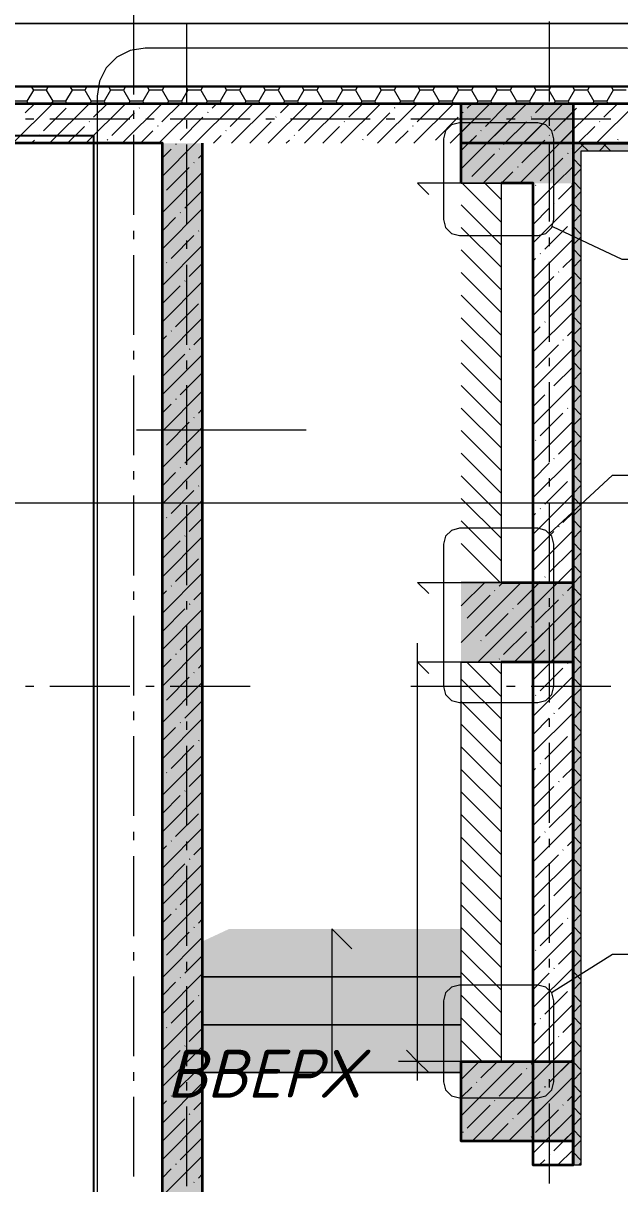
# Model space of a CAD drawing. Header units: millimetres. Extents: x -81576 to 1046824, y -248937 to 691537.
# Drawn here: x 120095 to 123829, y 675675 to 682943 of the extents above; entities that cross this region are included whole.
import ezdxf

# ---------------------------------------------------------------- set-up
doc = ezdxf.new("R2010")
doc.units = ezdxf.units.MM
doc.layers.add('PDF _Геометрия', color=7, linetype='Continuous', true_color=0x1d1d1d)
doc.layers.add('PDF _Сплошная заливка', color=7, linetype='Continuous', true_color=0xffffff)
doc.layers.add('PDF _Текст', color=7, linetype='Continuous')
doc.styles.add('PDF ISOCPEUR Italic', font='isocpeui.ttf')

msp = doc.modelspace()

# ---------------------------------------------------------------- hatches: boundary and pattern name
at = {"layer": 'PDF _Сплошная заливка', "true_color": 0x636466, "transparency": 33554559}
for points in [[(122836, 681941.1), (123536, 681941.1), (123536, 682441.1), (122836, 682441.1)], [(121216, 674741.1), (121216, 682191.1), (120966, 682191.1), (120966, 674741.1)], [(123586, 675791.1), (123586, 682191.1), (123536, 682191.1), (123536, 675791.1)], [(128436, 682141.1), (128436, 682191.1), (123586, 682191.1), (123586, 682141.1)], [(123536, 678941.1), (123536, 679441.1), (122836, 679441.1), (122836, 678941.1)], [(121216, 676971.1), (122836, 676971.1), (122836, 677271.1), (121382.2, 677270.2), (121216, 677192.7)], [(121216, 676671.1), (122836, 676671.1), (122836, 676971.1), (121216, 676971.1)], [(121216, 676371.1), (122836, 676371.1), (122836, 676671.1), (121216, 676671.1)], [(123536, 675941.1), (123536, 676441.1), (122836, 676441.1), (122836, 675941.1)]]:
    msp.add_hatch(color=251, dxfattribs=at).paths.add_polyline_path(points)

# ---------------------------------------------------------------- linework, layer by layer
msp.add_lwpolyline([(120536, 652191.1), (113350.8, 652191.1), (113350.8, 682240), (120536, 682240)], close=True)
at = {"layer": 'PDF _Геометрия', "color": 7, "lineweight": 9}
for points in [[(120786, 682996.6), (120786, 682496.6)], [(121116, 682935.7), (121116, 682435.7)], [(123386, 682953.7), (123386, 682453.7)], [(132485.7, 682443.1), (117089.4, 682443.1)], [(132485.7, 682441.1), (117089.4, 682441.1)], [(120786, 682396.6), (120786, 682343.7)], [(120161.6, 682341.1), (120108.6, 682341.1)], [(120761.6, 682341.1), (120261.6, 682341.1)], [(120914.5, 682341.1), (120861.6, 682341.1)], [(121514.5, 682341.1), (121014.5, 682341.1)], [(121116, 682335.7), (121116, 682282.8)], [(121667.4, 682341.1), (121614.5, 682341.1)], [(122267.4, 682341.1), (121767.4, 682341.1)], [(122420.3, 682341.1), (122367.4, 682341.1)], [(123020.3, 682341.1), (122520.3, 682341.1)], [(123173.2, 682341.1), (123120.3, 682341.1)], [(123773.2, 682341.1), (123273.2, 682341.1)], [(123386, 682353.7), (123386, 682300.7)], [(120786, 682243.7), (120786, 681743.7)], [(121116, 682182.8), (121116, 681682.8)], [(123386, 682200.7), (123386, 681700.7)], [(123086, 681941.1), (122836, 681941.1), (122563, 681941.1), (122633, 681871.1)], [(120786, 681643.7), (120786, 681590.8)], [(123386, 681600.7), (123386, 681547.8)], [(121116, 681582.8), (121116, 681529.8)], [(120786, 681490.8), (120786, 680990.8)], [(123386, 681447.8), (123386, 680947.8)], [(121116, 681429.8), (121116, 680929.8)], [(120786, 680890.8), (120786, 680837.9)], [(121116, 680829.8), (121116, 680776.9)], [(123386, 680847.8), (123386, 680794.9)], [(120786, 680737.9), (120786, 680237.9)], [(121116, 680676.9), (121116, 680176.9)], [(123386, 680694.9), (123386, 680194.9)], [(121867, 680393.6), (120804, 680393.6)], [(120786, 680137.9), (120786, 680084.9)], [(121116, 680076.9), (121116, 680024)], [(123386, 680094.9), (123386, 680042)], [(120786, 679984.9), (120786, 679484.9)], [(121116, 679924), (121116, 679424)], [(123386, 679942), (123386, 679442)], [(122633, 679371.1), (122563, 679441.1), (122836, 679441.1), (123086, 679441.1)], [(120786, 679384.9), (120786, 679332)], [(123386, 679342), (123386, 679289.1)], [(121116, 679324), (121116, 679271.1)], [(120786, 679232), (120786, 678732)], [(123386, 679189.1), (123386, 678689.1)], [(121116, 679171.1), (121116, 678671.1)], [(122563, 676321.1), (122563, 679061.1)], [(123086, 678941.1), (122836, 678941.1), (122563, 678941.1), (122633, 678871.1)], [(120108.6, 678790.8), (120161.6, 678790.8)], [(120261.6, 678790.8), (120761.6, 678790.8)], [(120861.6, 678790.8), (120914.5, 678790.8)], [(121014.5, 678790.8), (121514.5, 678790.8)], [(122520.3, 678790.8), (123020.3, 678790.8)], [(123120.3, 678790.8), (123173.2, 678790.8)], [(123273.2, 678790.8), (123773.2, 678790.8)], [(120786, 678632), (120786, 678579.1)], [(121116, 678571.1), (121116, 678518.2)], [(123386, 678589.1), (123386, 678536.2)], [(120786, 678479.1), (120786, 677979.1)], [(121116, 678418.2), (121116, 677918.2)], [(123386, 678436.2), (123386, 677936.2)], [(121216, 677192.7), (121216, 676971.1), (121216, 676671.1), (121216, 676371.1), (122836, 676371.1), (122836, 676671.1), (122836, 676971.1), (121216, 676971.1), (122836, 676971.1), (122836, 677271.1), (122836, 677571.1), (122836, 677871.1), (122836, 677948.8)], [(120786, 677879.1), (120786, 677826.2)], [(121116, 677818.2), (121116, 677765.3)], [(123386, 677836.2), (123386, 677783.2)], [(120786, 677726.2), (120786, 677226.2)], [(121116, 677665.3), (121116, 677165.3)], [(123386, 677683.2), (123386, 677183.2)], [(122151, 677146.1), (122026, 677271.1), (122026, 676971.1), (122026, 676671.1), (122026, 676371.1)], [(120786, 677126.2), (120786, 677073.3)], [(123386, 677083.2), (123386, 677030.3)], [(121116, 677065.3), (121116, 677012.3)], [(120786, 676973.3), (120786, 676473.3)], [(121116, 676912.3), (121116, 676412.3)], [(123386, 676930.3), (123386, 676430.3)], [(122493, 676511.1), (122563, 676441.1), (122633, 676371.1)], [(122836, 676441.1), (122563, 676441.1), (122443, 676441.1)], [(120786, 676373.3), (120786, 676320.3)], [(122836, 676371.1), (121216, 676371.1)], [(121116, 676312.3), (121116, 676259.4)], [(123386, 676330.3), (123386, 676277.4)], [(120786, 676220.4), (120786, 675720.3)], [(121116, 676159.4), (121116, 675659.4)], [(123386, 676177.4), (123386, 675677.4)]]:
    msp.add_lwpolyline(points, dxfattribs=at)
for points in [[(201544, 682941.1), (96896, 682941.1), (96896, 651568.6), (96896, 682941.1)], [(124173.6, 682486.9), (124158.9, 682579.6), (124116.3, 682663.2), (124050, 682729.6), (123966.3, 682772.2), (123873.6, 682786.9), (120857.7, 682786.9), (120765, 682772.2), (120681.3, 682729.6), (120614.9, 682663.2), (120572.3, 682579.6), (120557.7, 682486.9), (120557.7, 674443.9), (120572.3, 674351.2), (120614.9, 674267.6), (120681.3, 674201.2), (120765, 674158.6), (120857.7, 674143.9), (123873.6, 674143.9), (123966.3, 674158.6), (124050, 674201.2), (124116.3, 674267.6), (124158.9, 674351.2), (124173.6, 674443.9)], [(123416.4, 682219.9), (123403, 682269.9), (123366.4, 682306.5), (123316.4, 682319.9), (122825.6, 682319.9), (122775.6, 682306.5), (122739, 682269.9), (122725.6, 682219.9), (122725.6, 681713), (122739, 681663), (122775.6, 681626.4), (122825.6, 681613), (123316.4, 681613), (123366.4, 681626.4), (123403, 681663), (123416.4, 681713)], [(123416.4, 679680.3), (123403, 679730.3), (123366.4, 679766.9), (123316.4, 679780.3), (122825.6, 679780.3), (122775.6, 679766.9), (122739, 679730.3), (122725.6, 679680.3), (122725.6, 678789.2), (122739, 678739.2), (122775.6, 678702.6), (122825.6, 678689.2), (123316.4, 678689.2), (123366.4, 678702.6), (123403, 678739.2), (123416.4, 678789.2)], [(123416.4, 676819.9), (123403, 676869.9), (123366.4, 676906.5), (123316.4, 676919.9), (122825.6, 676919.9), (122775.6, 676906.5), (122739, 676869.9), (122725.6, 676819.9), (122725.6, 676313), (122739, 676263), (122775.6, 676226.4), (122825.6, 676213), (123316.4, 676213), (123366.4, 676226.4), (123403, 676263), (123416.4, 676313)], [(121216, 676671.1), (122836, 676671.1)]]:
    msp.add_lwpolyline(points, close=True, dxfattribs=at)
at = {"layer": 'PDF _Геометрия', "color": 7, "lineweight": 13}
for points in [[(97276, 669786.1), (97276, 682551.1), (97386, 682551.1), (201086, 682551.1), (201196, 682551.1), (201196, 637747.2)], [(132485.7, 682543.1), (117089.4, 682543.1)], [(123536, 681941.1), (123536, 682191.1), (123586, 682191.1)], [(134261, 673241.1), (134261, 682141.1), (132286, 682141.1), (132286, 681891.1), (132236, 681891.1), (131486, 681891.1), (131486, 681941.1), (131486, 682141.1), (129136, 682141.1), (129136, 681791.1), (129086, 681791.1), (128436, 681791.1), (128436, 681841.1), (128436, 682141.1), (123586, 682141.1), (123586, 675791.1), (123536, 675791.1)]]:
    msp.add_lwpolyline(points, dxfattribs=at)
at = {"layer": 'PDF _Геометрия', "lineweight": 9}
for points in [[(120147.7, 682543.1), (120158.5, 682524.3)], [(120250, 682543.1), (120239.2, 682524.4)], [(120389.6, 682543.1), (120400.5, 682524.3)], [(120491.9, 682543.1), (120481.1, 682524.4)], [(120631.6, 682543.1), (120642.4, 682524.3)], [(120733.9, 682543.1), (120723.1, 682524.4)], [(120873.5, 682543.1), (120884.3, 682524.3)], [(120975.8, 682543.1), (120965, 682524.4)], [(121115.4, 682543.1), (121126.3, 682524.3)], [(121217.8, 682543.1), (121206.9, 682524.4)], [(121357.4, 682543.1), (121368.2, 682524.3)], [(121459.7, 682543.1), (121448.9, 682524.4)], [(121599.3, 682543.1), (121610.1, 682524.3)], [(121701.6, 682543.1), (121690.8, 682524.4)], [(121841.2, 682543.1), (121852.1, 682524.3)], [(121943.6, 682543.1), (121932.7, 682524.4)], [(122083.2, 682543.1), (122094, 682524.3)], [(122185.5, 682543.1), (122174.7, 682524.4)], [(122325.1, 682543.1), (122335.9, 682524.3)], [(122427.4, 682543.1), (122416.6, 682524.4)], [(122567, 682543.1), (122577.9, 682524.3)], [(122669.4, 682543.1), (122658.5, 682524.4)], [(122809, 682543.1), (122819.8, 682524.3)], [(122911.3, 682543.1), (122900.5, 682524.4)], [(123050.9, 682543.1), (123061.7, 682524.3)], [(123153.2, 682543.1), (123142.4, 682524.4)], [(123292.8, 682543.1), (123303.7, 682524.3)], [(123395.2, 682543.1), (123384.3, 682524.4)], [(123534.8, 682543.1), (123545.6, 682524.3)], [(123637.1, 682543.1), (123626.3, 682524.4)], [(123776.7, 682543.1), (123787.5, 682524.3)], [(120158.5, 682524.4), (120118.2, 682454.5)], [(120239.2, 682524.3), (120158.5, 682524.3)], [(120239.2, 682524.3), (120279.5, 682454.5)], [(120400.5, 682524.4), (120360.1, 682454.5)], [(120481.1, 682524.3), (120400.5, 682524.3)], [(120481.1, 682524.3), (120521.4, 682454.5)], [(120642.4, 682524.4), (120602.1, 682454.5)], [(120723, 682524.3), (120642.4, 682524.3)], [(120723, 682524.3), (120763.4, 682454.5)], [(120884.3, 682524.4), (120844, 682454.5)], [(120965, 682524.3), (120884.3, 682524.3)], [(120965, 682524.3), (121005.3, 682454.5)], [(121126.3, 682524.4), (121086, 682454.5)], [(121206.9, 682524.3), (121126.3, 682524.3)], [(121206.9, 682524.3), (121247.2, 682454.5)], [(121368.2, 682524.4), (121327.9, 682454.5)], [(121448.8, 682524.3), (121368.2, 682524.3)], [(121448.8, 682524.3), (121489.2, 682454.5)], [(121610.1, 682524.4), (121569.8, 682454.5)], [(121690.8, 682524.3), (121610.1, 682524.3)], [(121690.8, 682524.3), (121731.1, 682454.5)], [(121852.1, 682524.4), (121811.8, 682454.5)], [(121932.7, 682524.3), (121852.1, 682524.3)], [(121932.7, 682524.3), (121973, 682454.5)], [(122094, 682524.4), (122053.7, 682454.5)], [(122174.7, 682524.3), (122094, 682524.3)], [(122174.6, 682524.3), (122215, 682454.5)], [(122336, 682524.4), (122295.6, 682454.5)], [(122416.6, 682524.3), (122335.9, 682524.3)], [(122416.6, 682524.3), (122456.9, 682454.5)], [(122577.9, 682524.4), (122537.6, 682454.5)], [(122658.5, 682524.3), (122577.9, 682524.3)], [(122658.5, 682524.3), (122698.8, 682454.5)], [(122819.8, 682524.4), (122779.5, 682454.5)], [(122900.5, 682524.3), (122819.8, 682524.3)], [(122900.4, 682524.3), (122940.8, 682454.5)], [(123061.8, 682524.4), (123021.4, 682454.5)], [(123142.4, 682524.3), (123061.8, 682524.3)], [(123142.4, 682524.3), (123182.7, 682454.5)], [(123303.7, 682524.4), (123263.4, 682454.5)], [(123384.3, 682524.3), (123303.7, 682524.3)], [(123384.3, 682524.3), (123424.6, 682454.5)], [(123545.6, 682524.4), (123505.3, 682454.5)], [(123626.3, 682524.3), (123545.6, 682524.3)], [(123626.3, 682524.3), (123666.6, 682454.5)], [(123787.6, 682524.4), (123747.2, 682454.5)], [(123868.2, 682524.3), (123787.6, 682524.3)], [(120280.9, 682441.1), (120030.9, 682191.1)], [(120118.2, 682454.5), (120037.6, 682454.5)], [(120166.8, 682441.1), (120108.2, 682382.6)], [(120118.2, 682454.5), (120124.8, 682443.1)], [(120364.9, 682411.1), (120222.3, 682268.5)], [(120509, 682441.1), (120259, 682191.1)], [(120279.5, 682454.5), (120272.9, 682443.1)], [(120360.1, 682454.5), (120279.5, 682454.5)], [(120360.1, 682454.5), (120366.7, 682443.1)], [(120394.9, 682441.1), (120393.4, 682439.6)], [(120737.1, 682441.1), (120487.1, 682191.1)], [(120521.4, 682454.5), (120514.9, 682443.1)], [(120602.1, 682454.5), (120521.4, 682454.5)], [(120623, 682441.1), (120535.9, 682354)], [(120602.1, 682454.5), (120608.6, 682443.1)], [(120965.2, 682441.1), (120715.2, 682191.1)], [(120763.4, 682454.5), (120756.8, 682443.1)], [(120844, 682454.5), (120763.4, 682454.5)], [(120823.4, 682413.4), (120821.1, 682411.1)], [(120844, 682454.5), (120850.6, 682443.1)], [(120851.1, 682441.1), (120849.6, 682439.6)], [(121193.3, 682441.1), (120943.3, 682191.1)], [(121079.2, 682441.1), (120963.6, 682325.5)], [(121421.4, 682441.1), (121171.4, 682191.1), (120966, 681985.8)], [(121005.3, 682454.5), (120998.7, 682443.1)], [(121085.9, 682454.5), (121005.3, 682454.5)], [(121085.9, 682454.5), (121092.5, 682443.1)], [(121247.2, 682454.5), (121240.7, 682443.1)], [(121327.9, 682454.5), (121247.2, 682454.5)], [(121307.3, 682441.1), (121277.3, 682411.1)], [(121327.9, 682454.5), (121334.4, 682443.1)], [(121533.9, 682439.6), (121391.3, 682297)], [(121649.5, 682441.1), (121399.5, 682191.1)], [(121489.2, 682454.5), (121482.6, 682443.1)], [(121569.8, 682454.5), (121489.2, 682454.5)], [(121569.8, 682454.5), (121576.4, 682443.1)], [(121877.6, 682441.1), (121627.5, 682191.1)], [(121763.5, 682441.1), (121704.9, 682382.6)], [(121731.1, 682454.5), (121724.5, 682443.1)], [(121811.8, 682454.5), (121731.1, 682454.5)], [(121811.7, 682454.5), (121818.3, 682443.1)], [(121961.5, 682411.1), (121819, 682268.5)], [(122105.6, 682441.1), (121855.6, 682191.1)], [(121973, 682454.5), (121966.5, 682443.1)], [(122053.7, 682454.5), (121973, 682454.5)], [(121991.6, 682441.1), (121990.1, 682439.6)], [(122053.7, 682454.5), (122060.3, 682443.1)], [(122333.7, 682441.1), (122083.7, 682191.1)], [(122219.7, 682441.1), (122132.6, 682354)], [(122215, 682454.5), (122208.4, 682443.1)], [(122295.6, 682454.5), (122215, 682454.5)], [(122295.6, 682454.5), (122302.2, 682443.1)], [(122561.8, 682441.1), (122311.8, 682191.1)], [(122420.1, 682413.4), (122417.7, 682411.1)], [(122447.8, 682441.1), (122446.3, 682439.6)], [(122456.9, 682454.5), (122450.3, 682443.1)], [(122537.6, 682454.5), (122456.9, 682454.5)], [(122537.5, 682454.5), (122544.1, 682443.1)], [(122789.9, 682441.1), (122539.9, 682191.1)], [(122675.9, 682441.1), (122560.3, 682325.5)], [(122698.9, 682454.5), (122692.3, 682443.1)], [(122779.5, 682454.5), (122698.8, 682454.5)], [(122836, 682259.1), (123018, 682441.1), (122768, 682191.1)], [(122779.5, 682454.5), (122786.1, 682443.1)], [(122836, 682031), (123246.1, 682441.1), (122996.1, 682191.1)], [(122940.8, 682454.5), (122934.2, 682443.1)], [(123021.4, 682454.5), (122940.8, 682454.5)], [(122974.2, 681941.1), (123474.2, 682441.1), (123224.2, 682191.1)], [(123021.4, 682454.5), (123028, 682443.1)], [(123182.7, 682454.5), (123176.1, 682443.1)], [(123263.4, 682454.5), (123182.7, 682454.5)], [(123263.4, 682454.5), (123269.9, 682443.1)], [(123558.2, 682411.1), (123415.7, 682268.5), (123536, 682388.8)], [(123424.7, 682454.5), (123418.1, 682443.1)], [(123505.3, 682454.5), (123424.7, 682454.5)], [(123702.3, 682441.1), (123452.3, 682191.1)], [(123505.3, 682454.5), (123511.9, 682443.1)], [(123588.3, 682441.1), (123586.7, 682439.6)], [(123666.6, 682454.5), (123660, 682443.1)], [(123747.2, 682454.5), (123666.6, 682454.5)], [(123930.4, 682441.1), (123680.4, 682191.1)], [(123816.4, 682441.1), (123729.3, 682354)], [(123747.2, 682454.5), (123753.8, 682443.1)], [(120509.8, 682327.9), (120507.4, 682325.5)], [(120792.5, 682382.6), (120650, 682240)], [(121220.2, 682354), (121077.7, 682211.5)], [(121251.1, 682384.9), (121248.7, 682382.6)], [(121647.9, 682325.5), (121513.5, 682191.1)], [(121678.8, 682356.4), (121676.4, 682354)], [(122106.5, 682327.9), (122104.1, 682325.5)], [(122389.2, 682382.6), (122246.7, 682240)], [(122816.9, 682354), (122674.4, 682211.5)], [(123102, 682183), (123244.6, 682325.5), (123110.2, 682191.1)], [(123703.2, 682327.9), (123700.8, 682325.5)], [(120196.2, 682242.4), (120193.8, 682240)], [(120478.9, 682297), (120373, 682191.1)], [(120906.6, 682268.5), (120829.2, 682191.1)], [(120937.5, 682299.4), (120935.1, 682297)], [(121365.2, 682270.9), (121362.8, 682268.5)], [(121792.8, 682242.4), (121790.5, 682240)], [(122075.6, 682297), (121969.7, 682191.1)], [(122503.3, 682268.5), (122425.9, 682191.1)], [(122534.2, 682299.4), (122531.8, 682297)], [(123536, 682274.8), (123202.3, 681941.1)], [(123672.3, 682297), (123566.4, 682191.1)], [(120165.3, 682211.5), (120144.9, 682191.1)], [(120623.8, 682213.9), (120621.5, 682211.5)], [(121051.5, 682185.3), (121049.2, 682183)], [(121334.3, 682240), (121285.4, 682191.1)], [(121762, 682211.5), (121741.6, 682191.1)], [(122220.5, 682213.9), (122218.2, 682211.5)], [(122836, 682145), (122931, 682240), (122882.1, 682191.1)], [(123216.1, 682068.9), (123358.7, 682211.5), (123338.3, 682191.1)], [(123607.3, 682191.1), (123586, 682169.8), (123536, 682119.8)], [(123582.2, 682191.1), (123586, 682187.4), (123632.2, 682141.1)], [(123748.7, 682191.1), (123698.7, 682141.1)], [(123723.7, 682191.1), (123773.7, 682141.1)], [(123817.2, 682213.9), (123814.8, 682211.5)], [(121020.6, 682154.5), (120966, 682099.8)], [(121216, 682121.7), (121191.7, 682097.4)], [(123045, 682125.9), (122902.5, 681983.4)], [(123075.9, 682156.8), (123073.5, 682154.5)], [(123472.7, 682097.4), (123330.1, 681954.9)], [(123503.6, 682128.3), (123501.2, 682125.9)], [(123536, 682160.7), (123529.7, 682154.5)], [(123536, 682095.9), (123586, 682045.9)], [(121134.7, 682040.4), (120992.1, 681897.8)], [(121165.6, 682071.3), (121163.2, 682068.9)], [(123189.9, 682042.8), (123187.6, 682040.4)], [(123536, 682046.7), (123430.4, 681941.1), (123286, 681796.7)], [(123586, 682028.4), (123536, 681978.4)], [(121216, 682007.7), (120966, 681757.7)], [(123159.1, 682011.9), (123088.3, 681941.1)], [(123536, 681954.5), (123586, 681904.5)], [(121216, 681893.6), (121106.2, 681783.8)], [(123304, 681928.7), (123301.6, 681926.4)], [(123536, 681932.6), (123444.2, 681840.8)], [(123586, 681886.9), (123536, 681836.9)], [(123536, 681818.6), (123286, 681568.6)], [(123418, 681814.7), (123415.7, 681812.3)], [(123536, 681813.1), (123586, 681763.1)], [(121216, 681779.6), (120966, 681529.6)], [(121080, 681757.7), (121077.7, 681755.3)], [(123387.2, 681783.8), (123286, 681682.6)], [(123586, 681745.5), (123536, 681695.5)], [(121049.2, 681726.8), (120966, 681643.6)], [(123501.2, 681669.7), (123358.7, 681527.2)], [(123532.1, 681700.6), (123529.7, 681698.3)], [(123536, 681671.7), (123586, 681621.7)], [(121163.2, 681612.7), (121020.6, 681470.2)], [(121194.1, 681643.6), (121191.7, 681641.2)], [(123536, 681590.5), (123286, 681340.5)], [(123586, 681604.1), (123536, 681554.1)], [(121216, 681551.5), (120966, 681301.5)], [(123536, 681530.3), (123586, 681480.3)], [(120994.5, 681444), (120992.1, 681441.6)], [(123301.6, 681470.2), (123286, 681454.5)], [(123332.5, 681501), (123330.1, 681498.7)], [(123536, 681476.4), (123472.7, 681413.1)], [(123586, 681462.7), (123536, 681412.7)], [(121216, 681437.4), (121134.7, 681356.1)], [(123446.6, 681387), (123444.2, 681384.6)], [(123536, 681388.8), (123586, 681338.8)], [(121216, 681323.4), (120966, 681073.4)], [(121077.7, 681299.1), (120966, 681187.4)], [(121108.5, 681330), (121106.2, 681327.6)], [(123536, 681362.4), (123286, 681112.4)], [(123415.7, 681356.1), (123286, 681226.4)], [(123586, 681321.3), (123536, 681271.3)], [(123529.7, 681242.1), (123387.2, 681099.5)], [(123536, 681247.4), (123586, 681197.4)], [(121191.7, 681185), (121049.2, 681042.5)], [(123586, 681179.8), (123536, 681129.8)], [(121216, 681095.3), (120966, 680845.3)], [(123536, 681134.3), (123286, 680884.3)], [(123536, 681106), (123586, 681056)], [(121023, 681016.3), (121020.6, 681014)], [(123330.1, 681042.5), (123286, 680998.3)], [(123361, 681073.4), (123358.7, 681071)], [(123536, 681020.2), (123501.2, 680985.5)], [(123586, 681038.4), (123536, 680988.4)], [(120992.1, 680985.5), (120966, 680959.3)], [(121216, 680981.2), (121163.2, 680928.4)], [(123475.1, 680959.3), (123472.7, 680956.9)], [(123536, 680964.6), (123586, 680914.6)], [(121106.2, 680871.4), (120966, 680731.2)], [(121216, 680867.2), (120966, 680617.2)], [(121137.1, 680902.3), (121134.7, 680899.9)], [(123536, 680906.2), (123286, 680656.2)], [(123444.2, 680928.4), (123301.6, 680785.9)], [(123586, 680897), (123536, 680847)], [(123536, 680792.1), (123415.7, 680671.8)], [(123536, 680823.1), (123586, 680773.1)], [(121216, 680753.1), (121077.7, 680614.8)], [(123586, 680755.6), (123536, 680705.6)], [(123536, 680678.1), (123286, 680428.1)], [(123389.5, 680645.7), (123387.2, 680643.3)], [(123536, 680681.7), (123586, 680631.7)], [(121216, 680639.1), (120966, 680389.1)], [(121051.5, 680588.6), (121049.2, 680586.3)], [(123358.7, 680614.8), (123286, 680542.1)], [(123586, 680614.2), (123536, 680564.2)], [(121020.6, 680557.8), (120966, 680503.1)], [(121216, 680525), (121191.7, 680500.7)], [(123472.7, 680500.7), (123330.1, 680358.2)], [(123503.6, 680531.6), (123501.2, 680529.3)], [(123536, 680564), (123529.7, 680557.8)], [(123536, 680540.3), (123586, 680490.3)], [(121134.7, 680443.7), (120992.1, 680301.2)], [(121165.6, 680474.6), (121163.2, 680472.2)], [(123536, 680450), (123286, 680200)], [(123586, 680472.7), (123536, 680422.7)], [(121216, 680411), (120966, 680161)], [(123536, 680398.9), (123586, 680348.9)], [(121216, 680296.9), (121106.2, 680187.1)], [(123304, 680332), (123301.6, 680329.7)], [(123536, 680335.9), (123444.2, 680244.1)], [(123586, 680331.3), (123536, 680281.3)], [(123536, 680221.9), (123286, 679971.9)], [(123418, 680218), (123415.7, 680215.6)], [(123536, 680257.5), (123586, 680207.5)], [(121216, 680182.9), (120966, 679932.9)], [(121080, 680161), (121077.7, 680158.6)], [(123387.2, 680187.1), (123286, 680085.9)], [(123586, 680189.9), (123536, 680139.9)], [(121049.2, 680130.1), (120966, 680046.9)], [(123501.2, 680073.1), (123358.7, 679930.5)], [(123532.1, 680103.9), (123529.7, 680101.6)], [(123536, 680116), (123586, 680066)], [(121163.2, 680016), (121020.6, 679873.5)], [(121194.1, 680046.9), (121191.7, 680044.5)], [(123536, 679993.8), (123286, 679743.8)], [(123586, 680048.5), (123536, 679998.5)], [(121216, 679954.8), (120966, 679704.8)], [(123536, 679974.6), (123586, 679924.6)], [(120994.5, 679847.3), (120992.1, 679845)], [(123301.6, 679873.5), (123286, 679857.8)], [(123332.5, 679904.4), (123330.1, 679902)], [(123536, 679879.7), (123472.7, 679816.4)], [(123586, 679907), (123536, 679857)], [(121216, 679840.7), (121134.7, 679759.4)], [(123446.6, 679790.3), (123444.2, 679787.9)], [(123536, 679833.2), (123586, 679783.2)], [(121216, 679726.7), (120966, 679476.7)], [(121077.7, 679702.4), (120966, 679590.7)], [(121108.5, 679733.3), (121106.2, 679730.9)], [(123536, 679765.7), (123286, 679515.7)], [(123415.7, 679759.4), (123286, 679629.7)], [(123586, 679765.6), (123536, 679715.6)], [(123529.7, 679645.4), (123387.2, 679502.8)], [(123536, 679691.8), (123586, 679641.8)], [(123586, 679624.2), (123536, 679574.2)], [(121191.7, 679588.3), (121049.2, 679445.8)], [(121216, 679498.6), (120966, 679248.6)], [(123536, 679537.6), (123286, 679287.6)], [(123536, 679550.4), (123586, 679500.4)], [(123586, 679482.8), (123536, 679432.8)], [(121023, 679419.6), (121020.6, 679417.3)], [(122983.3, 679441.1), (122836, 679293.8)], [(123211.4, 679441.1), (122836, 679065.7)], [(123439.5, 679441.1), (122939.5, 678941.1)], [(123097.4, 679441.1), (123073.5, 679417.3)], [(123325.5, 679441.1), (123187.6, 679303.2)], [(123330.1, 679445.8), (123286, 679401.6)], [(123361, 679476.7), (123358.7, 679474.3)], [(123536, 679408.9), (123586, 679358.9)], [(120992.1, 679388.8), (120966, 679362.6)], [(121216, 679384.5), (121163.2, 679331.7)], [(123016.5, 679360.2), (122873.9, 679217.7)], [(123047.4, 679391.1), (123045, 679388.8)], [(123586, 679341.4), (123536, 679291.4)], [(121106.2, 679274.7), (120966, 679134.5)], [(121216, 679270.5), (120966, 679020.5)], [(121137.1, 679305.6), (121134.7, 679303.2)], [(123161.4, 679277.1), (123159.1, 679274.7)], [(123167.6, 678941.1), (123536, 679309.5), (123286, 679059.5)], [(123536, 679267.5), (123586, 679217.5)], [(123130.6, 679246.2), (122988, 679103.6)], [(123586, 679199.9), (123536, 679149.9)], [(121216, 679156.4), (121077.7, 679018.1)], [(123244.6, 679132.1), (123102, 678989.6)], [(123275.5, 679163), (123273.1, 679160.7)], [(123536, 679126.1), (123586, 679076.1)], [(122961.8, 679077.5), (122959.5, 679075.1)], [(123395.7, 678941.1), (123536, 679081.4), (123286, 678831.4)], [(123586, 679058.5), (123536, 679008.5)], [(121216, 679042.4), (120966, 678792.4)], [(121051.5, 678992), (121049.2, 678989.6)], [(123281.7, 678941.1), (123358.7, 679018.1), (123286, 678945.4)], [(123536, 678984.7), (123586, 678934.7)], [(121020.6, 678961.1), (120966, 678906.4)], [(121216, 678928.3), (121191.7, 678904)], [(123075.9, 678963.4), (123073.5, 678961.1)], [(123472.7, 678904), (123330.1, 678761.5)], [(123503.6, 678934.9), (123501.2, 678932.6)], [(123586, 678917.1), (123536, 678867.1)], [(121134.7, 678847), (120992.1, 678704.5)], [(121165.6, 678877.9), (121163.2, 678875.5)], [(123536, 678853.3), (123286, 678603.3)], [(123536, 678843.2), (123586, 678793.2)], [(121216, 678814.3), (120966, 678564.3)], [(123586, 678775.7), (123536, 678725.7)], [(121216, 678700.2), (121106.2, 678590.4)], [(123304, 678735.3), (123301.6, 678733)], [(123536, 678739.2), (123444.2, 678647.4)], [(123536, 678701.8), (123586, 678651.8)], [(123536, 678625.2), (123286, 678375.2)], [(123418, 678621.3), (123415.7, 678618.9)], [(123586, 678634.3), (123536, 678584.3)], [(121216, 678586.2), (120966, 678336.2)], [(121080, 678564.3), (121077.7, 678561.9)], [(123387.2, 678590.4), (123286, 678489.2)], [(123536, 678560.4), (123586, 678510.4)], [(121049.2, 678533.4), (120966, 678450.2)], [(123501.2, 678476.4), (123358.7, 678333.8)], [(123532.1, 678507.2), (123529.7, 678504.9)], [(123586, 678492.8), (123536, 678442.8)], [(121163.2, 678419.3), (121020.6, 678276.8)], [(121194.1, 678450.2), (121191.7, 678447.9)], [(123536, 678397.1), (123286, 678147.1)], [(123536, 678419), (123586, 678369)], [(121216, 678358.1), (120966, 678108.1)], [(123586, 678351.4), (123536, 678301.4)], [(120994.5, 678250.6), (120992.1, 678248.3)], [(121216, 678244), (121134.7, 678162.7)], [(123301.6, 678276.8), (123286, 678261.1)], [(123332.5, 678307.7), (123330.1, 678305.3)], [(123536, 678283), (123472.7, 678219.8)], [(123536, 678277.6), (123586, 678227.6)], [(123446.6, 678193.6), (123444.2, 678191.2)], [(123586, 678210), (123536, 678160)], [(121216, 678130), (120966, 677880)], [(121077.7, 678105.7), (120966, 677994)], [(121108.5, 678136.6), (121106.2, 678134.2)], [(123536, 678169), (123286, 677919)], [(123415.7, 678162.7), (123286, 678033)], [(123536, 678136.1), (123586, 678086.1)], [(123529.7, 678048.7), (123387.2, 677906.1)], [(123586, 678068.6), (123536, 678018.6)], [(121191.7, 677991.7), (121049.2, 677849.1)], [(123536, 677994.7), (123586, 677944.7)], [(121216, 677901.9), (120966, 677651.9)], [(123536, 677940.9), (123286, 677690.9)], [(123361, 677880), (123358.7, 677877.6)], [(123586, 677927.1), (123536, 677877.1)], [(121023, 677823), (121020.6, 677820.6)], [(123330.1, 677849.1), (123286, 677804.9)], [(123536, 677826.8), (123501.2, 677792.1)], [(123536, 677853.3), (123586, 677803.3)], [(120992.1, 677792.1), (120966, 677765.9)], [(121216, 677787.8), (121163.2, 677735)], [(123444.2, 677735), (123301.6, 677592.5)], [(123475.1, 677765.9), (123472.7, 677763.6)], [(123586, 677785.7), (123536, 677735.7)], [(121106.2, 677678), (120966, 677537.8)], [(121216, 677673.8), (120966, 677423.8)], [(121137.1, 677708.9), (121134.7, 677706.5)], [(123536, 677712.8), (123286, 677462.8)], [(123536, 677711.9), (123586, 677661.9)], [(123536, 677598.7), (123415.7, 677478.4)], [(123586, 677644.3), (123536, 677594.3)], [(121216, 677559.7), (121077.7, 677421.4)], [(123536, 677570.5), (123586, 677520.5)], [(121216, 677445.7), (120966, 677195.7)], [(123536, 677484.7), (123286, 677234.7)], [(123389.5, 677452.3), (123387.2, 677449.9)], [(123586, 677502.9), (123536, 677452.9)], [(121051.5, 677395.3), (121049.2, 677392.9)], [(123358.7, 677421.4), (123286, 677348.7)], [(123536, 677429), (123586, 677379)], [(121020.6, 677364.4), (120966, 677309.7)], [(121216, 677331.6), (121191.7, 677307.4)], [(123472.7, 677307.4), (123330.1, 677164.8)], [(123503.6, 677338.2), (123501.2, 677335.9)], [(123536, 677370.7), (123529.7, 677364.4)], [(123586, 677361.5), (123536, 677311.5)], [(121134.7, 677250.3), (120992.1, 677107.8)], [(121165.6, 677281.2), (121163.2, 677278.8)], [(123536, 677256.6), (123286, 677006.6)], [(123536, 677287.6), (123586, 677237.6)], [(121216, 677217.6), (120966, 676967.6)], [(123586, 677220), (123536, 677170)], [(121216, 677103.5), (121106.2, 676993.7)], [(123304, 677138.7), (123301.6, 677136.3)], [(123536, 677142.6), (123444.2, 677050.7)], [(123536, 677146.2), (123586, 677096.2)], [(123536, 677028.5), (123286, 676778.5)], [(123418, 677024.6), (123415.7, 677022.2)], [(123586, 677078.6), (123536, 677028.6)], [(121216, 676989.5), (120966, 676739.5)], [(121049.2, 676936.7), (120966, 676853.5)], [(121080, 676967.6), (121077.7, 676965.2)], [(123387.2, 676993.7), (123286, 676892.6)], [(123536, 677004.8), (123586, 676954.8)], [(123586, 676937.2), (123536, 676887.2)], [(123501.2, 676879.7), (123358.7, 676737.1)], [(123532.1, 676910.6), (123529.7, 676908.2)], [(123536, 676863.3), (123586, 676813.3)], [(121163.2, 676822.6), (121020.6, 676680.1)], [(121194.1, 676853.5), (121191.7, 676851.2)], [(123536, 676800.4), (123286, 676550.4)], [(123586, 676795.8), (123536, 676745.8)], [(121216, 676761.4), (120966, 676511.4)], [(123536, 676721.9), (123586, 676671.9)], [(120994.5, 676653.9), (120992.1, 676651.6)], [(121216, 676647.3), (121134.7, 676566)], [(123301.6, 676680.1), (123286, 676664.5)], [(123332.5, 676711), (123330.1, 676708.6)], [(123536, 676686.4), (123472.7, 676623.1)], [(123586, 676654.4), (123536, 676604.4)], [(123536, 676572.3), (123286, 676322.3)], [(123446.6, 676596.9), (123444.2, 676594.5)], [(123536, 676580.5), (123586, 676530.5)], [(121216, 676533.3), (120966, 676283.3)], [(121077.7, 676509), (120966, 676397.3)], [(121108.5, 676539.9), (121106.2, 676537.5)], [(123415.7, 676566), (123286, 676436.4)], [(123586, 676512.9), (123536, 676462.9)], [(122948.6, 676441.1), (122836, 676328.5)], [(123176.7, 676441.1), (122836, 676100.4)], [(123404.8, 676441.1), (122904.8, 675941.1)], [(123062.7, 676441.1), (122959.5, 676337.9)], [(123290.8, 676441.1), (123273.1, 676423.5)], [(123529.7, 676452), (123387.2, 676309.4), (123518.9, 676441.1)], [(123536, 676439.1), (123586, 676389.1)], [(121191.7, 676395), (121049.2, 676252.4)], [(123216.1, 676366.5), (123073.5, 676223.9)], [(123247, 676397.3), (123244.6, 676395)], [(123586, 676371.5), (123536, 676321.5)], [(121216, 676305.2), (120966, 676055.2)], [(122902.5, 676280.9), (122836, 676214.5)], [(122933.3, 676311.8), (122931, 676309.4)], [(123132.9, 675941.1), (123536, 676344.2), (123286, 676094.2)], [(123536, 676297.7), (123586, 676247.7)], [(121023, 676226.3), (121020.6, 676223.9)], [(123187.6, 676109.8), (123330.1, 676252.4), (123286, 676208.3)], [(123586, 676230.1), (123536, 676180.1)], [(120992.1, 676195.4), (120966, 676169.2)], [(121216, 676191.1), (121163.2, 676138.4)], [(123016.5, 676166.9), (122873.9, 676024.3)], [(123047.4, 676197.7), (123045, 676195.4)], [(123536, 676156.2), (123586, 676106.2)], [(121106.2, 676081.3), (120966, 675941.1)], [(121216, 676077.1), (120966, 675827.1)], [(121137.1, 676112.2), (121134.7, 676109.8)], [(123161.4, 676083.7), (123159.1, 676081.3)], [(123361, 675941.1), (123536, 676116.1), (123286, 675866.1)], [(123586, 676088.7), (123536, 676038.7)], [(122847.8, 675998.2), (122845.4, 675995.8)], [(123130.6, 676052.8), (123018.9, 675941.1)], [(123475, 675941.1), (123536, 676002.1), (123415.7, 675881.7)], [(123536, 676014.8), (123586, 675964.8)], [(121216, 675963), (121077.7, 675824.7)], [(123275.5, 675969.7), (123273.1, 675967.3)], [(123586, 675947.2), (123536, 675897.2)], [(121216, 675849), (120966, 675599)], [(123389.5, 675855.6), (123387.2, 675853.2)], [(123536, 675888), (123439.1, 675791.1)], [(123536, 675873.4), (123586, 675823.4)], [(121051.5, 675798.6), (121049.2, 675796.2)], [(123358.7, 675824.7), (123325, 675791.1)], [(123586, 675805.8), (123571.3, 675791.1)], [(121020.6, 675767.7), (120966, 675713)], [(121216, 675734.9), (121191.7, 675710.7)], [(121165.6, 675684.5), (121163.2, 675682.2)]]:
    msp.add_lwpolyline(points, dxfattribs=at)
at = {"layer": 'PDF _Геометрия', "color": 7, "lineweight": 35}
for points in [[(117089.4, 682441.1), (132485.7, 682441.1)], [(122836, 681941.1), (122836, 682441.1), (123536, 682441.1), (123536, 681941.1), (123536, 675791.1), (123286, 675791.1), (123286, 681941.1), (123086, 681941.1)], [(123536, 667740.8), (123536, 664541.1), (123286, 664541.1), (123286, 674491.1), (120966, 674491.1), (120966, 674741.1), (120966, 682191.1), (105386, 682191.1)], [(121216, 682191.1), (121216, 674741.1), (123286, 674741.1), (123536, 674741.1), (123536, 673191.1)], [(128436, 682191.1), (123586, 682191.1), (122836, 682191.1)], [(123086, 679441.1), (123536, 679441.1), (123536, 678941.1), (123086, 678941.1)]]:
    msp.add_lwpolyline(points, dxfattribs=at)
at = {"layer": 'PDF _Геометрия', "lineweight": 9}
for points in [[(122873.9, 682411.1), (122904, 682441.1)], [(122988, 682297), (123130.6, 682439.6)], [(123301.6, 682382.6), (123360.2, 682441.1)], [(122845.4, 682382.6), (122847.8, 682384.9)], [(123273.1, 682354), (123275.5, 682356.4)], [(122959.5, 682268.5), (122961.8, 682270.9)], [(123387.2, 682240), (123389.5, 682242.4)], [(123501.2, 679388.8), (123536, 679423.5)], [(123472.7, 679360.2), (123475.1, 679362.6)], [(123301.6, 679189.2), (123444.2, 679331.7)], [(123415.7, 679075.1), (123536, 679195.4)], [(123387.2, 679046.6), (123389.5, 679049)], [(123529.7, 678961.1), (123536, 678967.3)], [(123358.7, 676280.9), (123361, 676283.3)], [(123501.2, 676195.4), (123536, 676230.2)], [(123301.6, 675995.8), (123444.2, 676138.4)], [(123472.7, 676166.9), (123475.1, 676169.2)]]:
    msp.add_lwpolyline(points, close=True, dxfattribs=at)
at = {"layer": 'PDF _Геометрия', "color": 7, "lineweight": 40}
for points in [[(123586, 682191.1), (128436, 682191.1), (128486, 682191.1)], [(123536, 675791.1), (123536, 681941.1)]]:
    msp.add_lwpolyline(points, dxfattribs=at)
at = {"layer": 'PDF _Геометрия', "color": 12, "lineweight": 9, "true_color": 0xce0000}
for points in [[(122836, 681941.1), (123086, 681941.1)], [(123086, 679441.1), (122836, 679441.1)], [(122836, 678941.1), (123086, 678941.1)]]:
    msp.add_lwpolyline(points, dxfattribs=at)
at = {"layer": 'PDF _Геометрия', "color": 22, "lineweight": 9, "true_color": 0xd31d1d}
for points in [[(122842.3, 681941.1), (123086, 681697.4)], [(122983.7, 681941.1), (123086, 681838.8)], [(122836, 681806), (123086, 681556)], [(122836, 681664.6), (123086, 681414.6)], [(122836, 681523.1), (123086, 681273.1)], [(122836, 681381.7), (123086, 681131.7)], [(122836, 681240.3), (123086, 680990.3)], [(122836, 681098.9), (123086, 680848.9)], [(122836, 680957.5), (123086, 680707.5)], [(122836, 680816), (123086, 680566)], [(122836, 680674.6), (123086, 680424.6)], [(122836, 680533.2), (123086, 680283.2)], [(122836, 680391.8), (123086, 680141.8)], [(122836, 680250.4), (123086, 680000.4)], [(122836, 680108.9), (123086, 679858.9)], [(122836, 679967.5), (123086, 679717.5)], [(122836, 679826.1), (123086, 679576.1)], [(122836, 679684.7), (123079.5, 679441.1)], [(122872.4, 678941.1), (123086, 678727.6)], [(123013.9, 678941.1), (123086, 678869)], [(122836, 678836.1), (123086, 678586.1)], [(122836, 678694.7), (123086, 678444.7)], [(122836, 678553.3), (123086, 678303.3)], [(122836, 678411.9), (123086, 678161.9)], [(122836, 678270.5), (123086, 678020.5)], [(122836, 678129), (123086, 677879)], [(122836, 677987.6), (123086, 677737.6)], [(122836, 677846.2), (123086, 677596.2)], [(122836, 677704.8), (123086, 677454.8)], [(122836, 677563.3), (123086, 677313.3)], [(122836, 677421.9), (123086, 677171.9)], [(122836, 677280.5), (123086, 677030.5)], [(122836, 677139.1), (123086, 676889.1)], [(122836, 676997.7), (123086, 676747.7)], [(122836, 676856.2), (123086, 676606.2)], [(122836, 676714.8), (123086, 676464.8)], [(122836, 676573.4), (122968.3, 676441.1)]]:
    msp.add_lwpolyline(points, dxfattribs=at)
at = {"layer": 'PDF _Геометрия', "color": 12, "lineweight": 13, "true_color": 0xce0000}
for points in [[(123086, 681941.1), (123086, 679441.1)], [(123086, 678941.1), (123086, 676441.1), (122836, 676441.1), (122836, 678941.1)]]:
    msp.add_lwpolyline(points, dxfattribs=at)
at = {"layer": 'PDF _Геометрия', "color": 174, "lineweight": 9, "true_color": 0x0000a0}
for points in [[(123406.8, 681670.2), (123840.8, 681465), (124218.6, 681465)], [(123389.7, 679748.3), (123782.6, 680112.7), (124160.4, 680112.7)], [(123401.1, 676873.1), (123782.6, 677112.7), (124160.4, 677112.7)]]:
    msp.add_lwpolyline(points, dxfattribs=at)
at = {"layer": 'PDF _Геометрия', "color": 8, "lineweight": 9, "true_color": 0x808080}
msp.add_lwpolyline([(124186.7, 679937.7), (104278.8, 679937.7)], dxfattribs=at)
at = {"layer": 'PDF _Геометрия', "color": 7, "lineweight": 35}
msp.add_lwpolyline([(123536, 676441.1), (123536, 675941.1), (122836, 675941.1), (122836, 676441.1)], close=True, dxfattribs=at)

# ---------------------------------------------------------------- texts
at = {"layer": 'PDF _Текст', "insert": (120991.7, 676364.5), "char_height": 300, "attachment_point": 4, "style": 'PDF ISOCPEUR Italic'}
msp.add_mtext('ВВЕРХ', dxfattribs=at)

doc.saveas('drawing.dxf')
